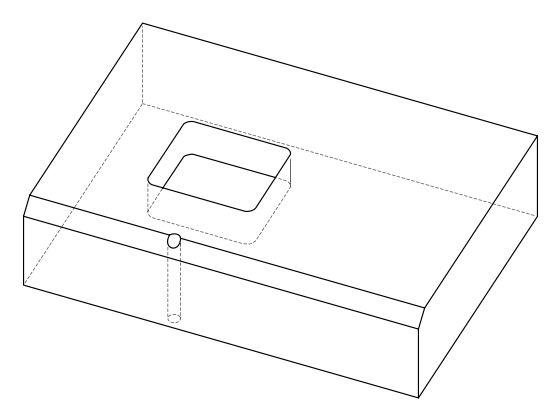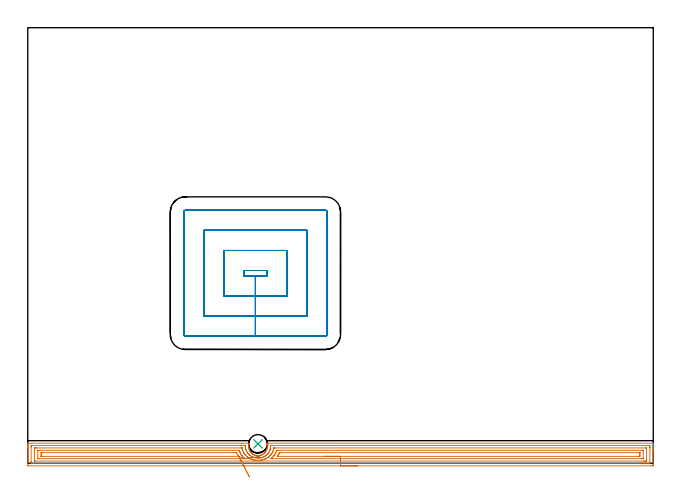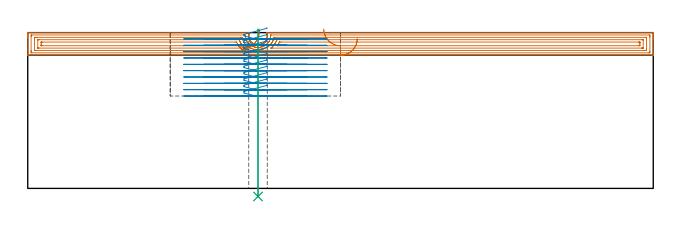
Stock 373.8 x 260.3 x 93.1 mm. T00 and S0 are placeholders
(PLAN: 3 operations, 2 tool changes, 31.7 min)
(1 AREA_MILL | FG_CHAMFER_SURFACE | UGT0205_001 | 15.29 min | 34065 mm3)
(2 MILL_RECTANGULAR_POCKET | POCKET_RECTANGULAR_STRAIGHT | NXT0201_012 | Follow Part, ap 4, ae 75% | 16.02 min | 348946 mm3)
(3 DRILL_THROUGH_HOLE_FROM_SOLID_MATERIAL | STEP1HOLE | UGT0301_506 | 0.4 min | 8754 mm3)
(TOOL UGT0205_001 | Chamfer Mill 20 x 3 x 45 deg. | D20 FL50 Z2)
(TOOL NXT0201_012 | ENDMILL 16mm [2P460-1600-NA 1630] | D16 FL38 Z6)
(TOOL UGT0301_506 | Carbide Drill 11.1 mm | D11.1 PA118 FL94 Z2)
(OP 1 AREA_MILL)
G17 G21 G94 G90
T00 M6
G54
G17 G0 G90 X196.9 Y-1.5 S1061 M3
G43 Z103.1 H0
Z89.6
G94 G1 X196.862 Z88.728 F250.
X196.748 Z87.864
X196.559 Z87.012
X196.297 Z86.18
X195.963 Z85.374
X195.56 Z84.6
X195.091 Z83.864
X194.56 Z83.172
X193.971 Z82.529
X193.328 Z81.94
X192.636 Z81.408
X191.9 Z80.94
X191.126 Z80.537
X190.32 Z80.203
X189.488 Z79.941
X188.636 Z79.752
X187.772 Z79.638
X186.9 Z79.6
X0.619
X0.263 Y-1.496 Z79.602
X0.01 Y-1.492 Z79.606
X0. Y-1.235 Z79.862
Y8.8 Z89.895
Y9.345 Z90.442
Y9.688 Z90.784
Y10.233 Z91.329
Y10.575 Z91.67
Y11.261 Z92.36
Y11.586 Z92.685
X0.007 Y11.966 Z93.057
X0.01 Y11.997 Z93.088
X0.172 Y12. Z93.1
X131.954
X132.373 Y11.993 Z93.093
X132.272 Y11.624 Z92.724
X132.164 Y11.164 Z92.264
X132.096 Y10.724 Z91.824
X132.064 Y10.281 Z91.381
X132.067 Y9.839 Z90.939
X132.105 Y9.398 Z90.498
X132.18 Y8.955 Z90.055
X132.292 Y8.516 Z89.616
X132.401 Y8.203 Z89.303
X132.447 Y8.071 Z89.169
X132.516 Y7.913 Z89.008
X132.602 Y7.713 Z88.81
X132.636 Y7.634 Z88.731
X132.721 Y7.469 Z88.565
X132.75 Y7.413 Z88.51
X132.847 Y7.244 Z88.341
X132.874 Y7.197 Z88.294
X132.995 Y7.025 Z88.121
X133.152 Y6.798 Z87.898
X133.186 Y6.75 Z87.849
X133.327 Y6.581 Z87.678
X133.465 Y6.414 Z87.512
X133.686 Y6.178 Z87.278
X133.767 Y6.092 Z87.192
X133.962 Y5.917 Z87.017
X134.019 Y5.867 Z86.967
X134.333 Y5.625 Z86.723
X134.449 Y5.546 Z86.641
X134.634 Y5.418 Z86.516
X134.66 Y5.4 Z86.498
X135.052 Y5.183 Z86.278
X135.081 Y5.17 Z86.264
X135.453 Y4.985 Z86.084
X135.525 Y4.956 Z86.056
X135.553 Y4.945 Z86.044
X135.998 Y4.798 Z85.898
X136.421 Y4.689 Z85.784
X136.446 Y4.682 Z85.778
X136.584 Y4.658 Z85.756
X136.892 Y4.607 Z85.704
X137.302 Y4.573 Z85.664
X137.314 Y4.572 Z85.662
X137.339 Y4.57 Z85.659
X137.501 Y4.571 Z85.653
X137.573 Y4.569
X137.62 Y4.567 Z85.654
X137.786 Y4.561 Z85.66
X138.232 Y4.598 Z85.695
X138.31 Y4.61 Z85.708
X138.655 Y4.666 Z85.759
X138.681 Y4.669 Z85.763
X139.125 Y4.774 Z85.869
X139.438 Y4.872 Z85.968
X139.548 Y4.912 Z86.009
X139.746 Y4.985 Z86.084
X139.985 Y5.095 Z86.195
X140.018 Y5.111 Z86.211
X140.472 Y5.365 Z86.463
X140.911 Y5.654 Z86.753
X141.18 Y5.868 Z86.966
X141.501 Y6.168 Z87.263
X141.782 Y6.458 Z87.555
X141.804 Y6.481 Z87.579
X141.883 Y6.581 Z87.679
X142.016 Y6.751 Z87.849
X142.308 Y7.184 Z88.284
X142.563 Y7.633 Z88.732
X142.697 Y7.909 Z89.009
X142.812 Y8.21 Z89.31
X142.911 Y8.516 Z89.615
X143.02 Y8.956 Z90.055
X143.095 Y9.399 Z90.498
X143.133 Y9.84 Z90.939
X143.136 Y10.282 Z91.381
X143.115 Y10.575 Z91.674
X143.104 Y10.724 Z91.823
X143.038 Y11.164 Z92.264
X143.018 Y11.257 Z92.356
X142.961 Y11.517 Z92.616
X142.898 Y11.731 Z92.828
X142.84 Y11.941 Z93.037
X142.827 Y11.995 Z93.091
X143.122 Y12. Z93.1
X373.628
X373.79 Y11.997 Z93.088
X373.793 Y11.966 Z93.057
X373.8 Y11.585 Z92.685
Y11.261 Z92.36
Y10.575 Z91.67
Y9.345 Z90.442
Y8.8 Z89.895
Y8.185 Z89.281
Y-0.69 Z80.407
X373.798 Y-0.963 Z80.134
X373.792 Y-1.492 Z79.606
X373.716 Y-1.494 Z79.603
X373.181 Y-1.5 Z79.6
X186.9
Y-0.086 Z81.014
X2.406 Y-0.085 Z81.015
X2.01 Y-0.075 Z81.025
X2.003 Y0.325 Z81.425
X2.001 Y0.812 Z81.912
X2. Y1.216 Z82.316
X2.001 Y9.688 Z90.788
X2.002 Y10.089 Z91.189
X2.01 Y10.575 Z91.675
X2.396 Y10.585 Z91.685
X2.406 Y10.586 Z91.686
X129.263
X130.072 Y10.575 Z91.675
Y10.183 Z91.283
X130.073 Y9.781 Z90.881
X130.082 Y9.688 Z90.788
X130.167 Y8.95 Z90.05
X130.193 Y8.8 Z89.9
X130.199 Y8.768 Z89.868
X130.329 Y8.282 Z89.382
X130.452 Y7.913 Z89.013
X130.626 Y7.457 Z88.557
X130.831 Y7.025 Z88.125
X131.06 Y6.616 Z87.716
X131.394 Y6.138 Z87.238
X131.645 Y5.826 Z86.926
X131.954 Y5.477 Z86.577
X132.173 Y5.25 Z86.35
X132.529 Y4.934 Z86.034
X132.847 Y4.686 Z85.786
X133.314 Y4.362 Z85.462
X133.741 Y4.12 Z85.22
X134.245 Y3.862 Z84.962
X134.634 Y3.696 Z84.796
X134.729 Y3.663 Z84.763
X135.302 Y3.475 Z84.575
X135.528 Y3.413 Z84.513
X135.611 Y3.392 Z84.492
X135.865 Y3.334 Z84.434
X136.07 Y3.297 Z84.397
X136.421 Y3.238 Z84.338
X136.693 Y3.205 Z84.305
X137.314 Y3.158 Z84.258
X137.638 Y3.153 Z84.253
X137.924 Y3.157 Z84.257
X138.208 Y3.178 Z84.278
X138.484 Y3.2 Z84.3
X139.101 Y3.291 Z84.391
X139.258 Y3.32 Z84.42
X139.92 Y3.475 Z84.575
X139.985 Y3.494 Z84.594
X139.995 Y3.497 Z84.597
X140.636 Y3.725 Z84.825
X140.888 Y3.831 Z84.931
X141.248 Y4.005 Z85.105
X141.782 Y4.299 Z85.399
X141.822 Y4.323 Z85.423
X141.883 Y4.362 Z85.462
X142.352 Y4.683 Z85.783
X142.675 Y4.938 Z86.038
X142.841 Y5.085 Z86.185
X143.017 Y5.25 Z86.35
X143.292 Y5.525 Z86.625
X143.569 Y5.825 Z86.925
X143.707 Y6. Z87.1
X143.808 Y6.138 Z87.238
X144.07 Y6.527 Z87.627
X144.37 Y7.025 Z88.125
X144.404 Y7.083 Z88.183
X144.462 Y7.193 Z88.293
X144.678 Y7.698 Z88.798
X144.758 Y7.913 Z89.013
X144.895 Y8.37 Z89.47
X144.998 Y8.8 Z89.9
X145.049 Y9.104 Z90.204
X145.114 Y9.688 Z90.788
X145.127 Y9.915 Z91.015
X145.129 Y10.241 Z91.341
X145.128 Y10.575 Z91.675
X145.346 Y10.585 Z91.685
X145.355
X371.394
X371.79 Y10.575 Z91.675
X371.797 Y10.175 Z91.275
X371.799 Y9.688 Z90.788
X371.8 Y9.285 Z90.385
X371.799 Y0.812 Z81.912
X371.798 Y0.411 Z81.511
X371.79 Y-0.075 Z81.025
X371.404 Y-0.085 Z81.015
X371.394 Y-0.086 Z81.014
X186.9
Y1.328 Z82.428
X4.567 Y1.329 Z82.429
X4.193 Y1.33 Z82.43
X4.069 Y1.332 Z82.432
X4.026 Y1.335 Z82.435
X4.01 Y1.339 Z82.439
X4.007 Y1.381 Z82.481
X4.003 Y1.508 Z82.608
X4.001 Y1.7 Z82.8
X4. Y1.891 Z82.991
Y8.104 Z89.204
X4.002 Y8.8 Z89.9
X4.005 Y8.987 Z90.087
X4.016 Y9.164 Z90.264
X4.193 Y9.167 Z90.267
X4.714 Y9.17 Z90.27
X5.086 Y9.171 Z90.271
X5.606 Y9.172 Z90.272
X127.487 Y9.171 Z90.271
X128.01 Y9.168 Z90.268
X128.112 Y9.165 Z90.265
X128.123 Y9.162 Z90.262
X128.131 Y9.128 Z90.228
X128.149 Y9.03 Z90.13
X128.187 Y8.8 Z89.9
X128.217 Y8.629 Z89.729
X128.38 Y7.935 Z89.035
X128.391 Y7.902 Z89.002
X128.727 Y7.025 Z88.125
X129.039 Y6.371 Z87.471
X129.174 Y6.138 Z87.238
X129.274 Y5.973 Z87.073
X129.577 Y5.546 Z86.646
X129.807 Y5.25 Z86.35
X130.167 Y4.831 Z85.931
X130.616 Y4.362 Z85.462
X131.06 Y3.974 Z85.074
X131.344 Y3.754 Z84.854
X131.735 Y3.475 Z84.575
X131.954 Y3.326 Z84.426
X132.329 Y3.102 Z84.202
X132.847 Y2.833 Z83.933
X133.363 Y2.587 Z83.687
X133.741 Y2.431 Z83.531
X133.983 Y2.347 Z83.447
X134.634 Y2.146 Z83.246
X135.234 Y1.992 Z83.092
X135.528 Y1.935 Z83.035
X136.304 Y1.816 Z82.916
X136.421 Y1.804 Z82.904
X137.275 Y1.739 Z82.839
X137.314 Y1.738 Z82.838
X137.744 Y1.74 Z82.84
X138.158 Y1.749 Z82.849
X138.208 Y1.752 Z82.852
X138.973 Y1.828 Z82.928
X139.101 Y1.846 Z82.946
X139.745 Y1.948 Z83.048
X139.995 Y2.003 Z83.103
X140.467 Y2.119 Z83.219
X140.888 Y2.239 Z83.339
X141.148 Y2.329 Z83.429
X141.782 Y2.555 Z83.655
X141.805 Y2.564 Z83.664
X141.858 Y2.587 Z83.687
X142.408 Y2.853 Z83.953
X142.675 Y2.999 Z84.099
X142.98 Y3.172 Z84.272
X143.467 Y3.475 Z84.575
X143.528 Y3.515 Z84.615
X143.569 Y3.543 Z84.643
X144.039 Y3.895 Z84.995
X144.462 Y4.25 Z85.35
X144.521 Y4.304 Z85.404
X144.582 Y4.362 Z85.462
X144.965 Y4.75 Z85.85
X145.355 Y5.179 Z86.279
X145.387 Y5.218 Z86.318
X145.411 Y5.25 Z86.35
X145.756 Y5.74 Z86.84
X146.009 Y6.138 Z87.238
X146.1 Y6.285 Z87.385
X146.249 Y6.54 Z87.64
X146.407 Y6.868 Z87.968
X146.477 Y7.025 Z88.125
X146.67 Y7.494 Z88.594
X146.803 Y7.913 Z89.013
X146.877 Y8.176 Z89.276
X147.016 Y8.8 Z89.9
X147.038 Y8.904 Z90.004
X147.071 Y9.106 Z90.206
X147.082 Y9.165 Z90.265
X147.097 Y9.166 Z90.266
X147.142 Y9.168 Z90.268
X147.662 Y9.171 Z90.271
X369.234
X369.607 Y9.17 Z90.27
X369.731 Y9.168 Z90.268
X369.774 Y9.165 Z90.265
X369.79 Y9.161 Z90.261
X369.793 Y9.119 Z90.219
X369.797 Y8.992 Z90.092
X369.799 Y8.8 Z89.9
X369.8 Y8.609 Z89.709
Y2.396 Z83.496
X369.798 Y1.7 Z82.8
X369.795 Y1.513 Z82.613
X369.784 Y1.335 Z82.435
X369.607 Y1.333 Z82.433
X369.086 Y1.33 Z82.43
X368.714 Y1.329 Z82.429
X368.194 Y1.328 Z82.428
X186.9
Y2.743 Z83.843
X146.092
X145.52 Y2.748 Z83.848
X145.355 Y2.75 Z83.85
X145.343 Y2.795 Z83.895
X145.355 Y2.809 Z83.909
X145.72 Y3.113 Z84.213
X146.14 Y3.475 Z84.575
X146.197 Y3.526 Z84.626
X146.249 Y3.576 Z84.676
X146.638 Y3.975 Z85.075
X146.99 Y4.362 Z85.462
X147.061 Y4.443 Z85.543
X147.142 Y4.543 Z85.643
X147.436 Y4.958 Z86.058
X147.636 Y5.25 Z86.35
X147.791 Y5.493 Z86.593
X148.036 Y5.89 Z86.99
X148.123 Y6.051 Z87.151
X148.166 Y6.138 Z87.238
X148.407 Y6.656 Z87.756
X148.56 Y7.025 Z88.125
X148.66 Y7.293 Z88.393
X148.714 Y7.45 Z88.55
X148.778 Y7.638 Z88.738
X148.807 Y7.718 Z88.818
X148.822 Y7.751 Z88.851
X148.838 Y7.752 Z88.852
X148.929 Y7.755 Z88.855
X149.086 Y7.757 Z88.857
X367.084
X367.705 Y7.753 Z88.853
X367.776 Y7.75 Z88.85
X367.79 Y7.748 Z88.848
X367.793 Y7.727 Z88.827
X367.797 Y7.675 Z88.775
X367.799 Y7.465 Z88.565
Y3.041 Z84.141
X367.796 Y2.824 Z83.924
X367.793 Y2.771 Z83.871
X367.79 Y2.75 Z83.85
X367.768 Y2.748 Z83.848
X367.661 Y2.745 Z83.845
X366.927 Y2.743 Z83.843
X366.77
X186.9
Y4.157 Z85.257
X149.823
X149.135 Y4.158 Z85.258
X149.132 Y4.16 Z85.26
X149.13 Y4.163 Z85.263
X149.259 Y4.362 Z85.462
X149.481 Y4.702 Z85.802
X149.823 Y5.244 Z86.344
X149.825 Y5.248 Z86.348
X150.013 Y5.597 Z86.697
X150.132 Y5.831 Z86.931
X150.283 Y6.138 Z87.238
X150.369 Y6.311 Z87.411
X150.391 Y6.336 Z87.436
X150.441 Y6.34 Z87.44
X150.51 Y6.342 Z87.442
X150.716 Y6.343 Z87.443
X151.403
X365.14
X365.347 Y6.341 Z87.441
X365.759 Y6.336 Z87.436
X365.791 Y6.332 Z87.432
X365.794 Y6.32 Z87.42
X365.798 Y6.289 Z87.389
X365.8 Y6.231 Z87.331
Y6.138 Z87.238
Y5.482 Z86.582
Y4.595 Z85.695
X365.797 Y4.362 Z85.462
X365.793 Y4.199 Z85.299
X365.79 Y4.165 Z85.265
X365.692 Y4.161 Z85.261
X365.554 Y4.158 Z85.258
X365.347 Y4.157 Z85.257
X365.14
X186.9
X186.028 Z85.295
X185.163 Z85.409
X184.312 Z85.598
X183.48 Z85.86
X182.674 Z86.194
X181.9 Z86.597
X181.164 Z87.065
X180.472 Z87.596
X179.829 Z88.186
X179.24 Z88.829
X178.708 Z89.521
X178.24 Z90.257
X177.837 Z91.031
X177.503 Z91.837
X177.241 Z92.669
X177.052 Z93.52
X176.938 Z94.385
X176.9 Z95.257
G0 X138.269 Y3.986 Z95.19
G1 X138.355 Y3.998 Z94.322
X138.367 Y4. Z93.45
X138.303 Y3.99 Z92.58
X138.164 Y3.97 Z91.719
X137.951 Y3.939 Z90.873
X137.667 Y3.897 Z90.05
X137.312 Y3.845 Z89.254
X136.891 Y3.784 Z88.493
X136.405 Y3.712 Z87.772
X135.859 Y3.632 Z87.096
X135.256 Y3.544 Z86.471
X134.603 Y3.448 Z85.902
X133.902 Y3.345 Z85.392
X133.16 Y3.237 Z84.946
X132.383 Y3.123 Z84.567
X131.576 Y3.005 Z84.258
X130.745 Y2.883 Z84.021
X129.897 Y2.758 Z83.858
X129.837 Y2.75 Z83.85
X129.274 Y2.744 Z83.844
X129.117 Y2.743 Z83.843
X6.717
X6.095 Y2.747 Z83.847
X6.024 Y2.75 Z83.85
X6.01 Y2.752 Z83.852
X6.007 Y2.773 Z83.873
X6.003 Y2.825 Z83.925
X6.001 Y3.035 Z84.135
Y7.459 Z88.559
X6.004 Y7.676 Z88.776
X6.007 Y7.729 Z88.829
X6.01 Y7.75 Z88.85
X6.032 Y7.752 Z88.852
X6.139 Y7.755 Z88.855
X6.873 Y7.757 Z88.857
X7.03
X126.225
X126.317 Y7.755 Z88.855
X126.362 Y7.753 Z88.853
X126.378 Y7.751 Z88.851
X126.682 Y6.937 Z88.037
X126.793 Y6.664 Z87.764
X126.898 Y6.437 Z87.537
X127.043 Y6.138 Z87.238
X127.193 Y5.84 Z86.94
X127.487 Y5.334 Z86.434
X127.546 Y5.25 Z86.35
X127.897 Y4.77 Z85.87
X128.23 Y4.362 Z85.462
X128.38 Y4.186 Z85.286
X129.058 Y3.475 Z84.575
X129.274 Y3.283 Z84.383
X129.573 Y3.028 Z84.128
X129.897 Y2.758 Z83.858
X126.067 Y4.164 Z85.264
X126.064 Y4.163 Z85.263
X126.031 Y4.16 Z85.26
X125.976 Y4.158 Z85.258
X125.907 Y4.157 Z85.257
X8.66
X8.453 Y4.159 Z85.259
X8.04 Y4.164 Z85.264
X8.009 Y4.168 Z85.268
X8.006 Y4.18 Z85.28
X8.003 Y4.211 Z85.311
X8.001 Y4.269 Z85.369
X8. Y4.362 Z85.462
Y5.018 Z86.118
Y5.905 Z87.005
X8.003 Y6.138 Z87.238
X8.008 Y6.301 Z87.401
X8.01 Y6.335 Z87.435
X8.109 Y6.339 Z87.439
X8.246 Y6.341 Z87.441
X8.454 Y6.343 Z87.443
X8.66
X123.913 Y6.342 Z87.442
X124.604 Y6.339 Z87.439
X124.806 Y6.336 Z87.436
X124.911 Y6.138 Z87.238
X125.374 Y5.25 Z86.35
X125.7 Y4.708 Z85.808
X125.936 Y4.362 Z85.462
X126.06 Y4.178 Z85.278
X126.067 Y4.164 Z85.264
X126.38 Y3.563 Z84.714
X126.713 Y2.922 Z84.225
X127.065 Y2.246 Z83.801
X127.432 Y1.539 Z83.445
X127.813 Y0.808 Z83.16
X128.203 Y0.057 Z82.948
X128.601 Y-0.707 Z82.81
X129.002 Y-1.479 Z82.748
X129.405 Y-2.253 Z82.762
X129.805 Y-3.023 Z82.852
X130.2 Y-3.783 Z83.018
X130.587 Y-4.527 Z83.257
X130.963 Y-5.25 Z83.568
X131.325 Y-5.946 Z83.95
X131.671 Y-6.61 Z84.398
X131.997 Y-7.237 Z84.91
X132.301 Y-7.822 Z85.481
X132.581 Y-8.36 Z86.108
G0 Z103.1
M5
M2
(OP 2 MILL_RECTANGULAR_POCKET)
G17 G21 G94 G90
T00 M6
G54
G17 G0 G90 X142.9 Y113.609 S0 M3
G43 Z103.1 H1
Z96.1
G94 G1 Y115.2 Z95.674 F250.
X129.2 Z92.003
Y112. Z91.145
X136.05 Z89.31
X142.9 F500.
Y115.2
X129.2
Y112.
X136.05
Y100.
X154.9
Y127.2
X117.2
Y100.
X136.05
Y88.
X166.9
Y139.2
X105.2
Y88.
X136.05
Y76.
X177.9
G3 X178.9 Y77. R1.
G1 Y150.2
G3 X177.9 Y151.2 R1.
G1 X94.2
G3 X93.2 Y150.2 R1.
G1 Y77.
G3 X94.2 Y76. R1.
G1 X136.05
X137.05
G0 X142.9 Y113.609 Z92.31
G1 Y115.2 Z91.884 F250.
X129.2 Z88.213
Y112. Z87.355
X136.05 Z85.52
X142.9 F500.
Y115.2
X129.2
Y112.
X136.05
Y100.
X154.9
Y127.2
X117.2
Y100.
X136.05
Y88.
X166.9
Y139.2
X105.2
Y88.
X136.05
Y76.
X177.9
G3 X178.9 Y77. R1.
G1 Y150.2
G3 X177.9 Y151.2 R1.
G1 X94.2
G3 X93.2 Y150.2 R1.
G1 Y77.
G3 X94.2 Y76. R1.
G1 X136.05
X137.05
G0 X142.9 Y113.609 Z88.52
G1 Y115.2 Z88.094 F250.
X129.2 Z84.423
Y112. Z83.565
X136.05 Z81.73
X142.9 F500.
Y115.2
X129.2
Y112.
X136.05
Y100.
X154.9
Y127.2
X117.2
Y100.
X136.05
Y88.
X166.9
Y139.2
X105.2
Y88.
X136.05
Y76.
X177.9
G3 X178.9 Y77. R1.
G1 Y150.2
G3 X177.9 Y151.2 R1.
G1 X94.2
G3 X93.2 Y150.2 R1.
G1 Y77.
G3 X94.2 Y76. R1.
G1 X136.05
X137.05
G0 X142.9 Y113.609 Z84.73
G1 Y115.2 Z84.304 F250.
X129.2 Z80.633
Y112. Z79.775
X136.05 Z77.94
X142.9 F500.
Y115.2
X129.2
Y112.
X136.05
Y100.
X154.9
Y127.2
X117.2
Y100.
X136.05
Y88.
X166.9
Y139.2
X105.2
Y88.
X136.05
Y76.
X177.9
G3 X178.9 Y77. R1.
G1 Y150.2
G3 X177.9 Y151.2 R1.
G1 X94.2
G3 X93.2 Y150.2 R1.
G1 Y77.
G3 X94.2 Y76. R1.
G1 X136.05
X137.05
G0 X142.9 Y113.609 Z80.94
G1 Y115.2 Z80.514 F250.
X129.2 Z76.843
Y112. Z75.985
X136.05 Z74.15
X142.9 F500.
Y115.2
X129.2
Y112.
X136.05
Y100.
X154.9
Y127.2
X117.2
Y100.
X136.05
Y88.
X166.9
Y139.2
X105.2
Y88.
X136.05
Y76.
X177.9
G3 X178.9 Y77. R1.
G1 Y150.2
G3 X177.9 Y151.2 R1.
G1 X94.2
G3 X93.2 Y150.2 R1.
G1 Y77.
G3 X94.2 Y76. R1.
G1 X136.05
X137.05
G0 X142.9 Y113.609 Z77.15
G1 Y115.2 Z76.724 F250.
X129.2 Z73.053
Y112. Z72.195
X136.05 Z70.36
X142.9 F500.
Y115.2
X129.2
Y112.
X136.05
Y100.
X154.9
Y127.2
X117.2
Y100.
X136.05
Y88.
X166.9
Y139.2
X105.2
Y88.
X136.05
Y76.
X177.9
G3 X178.9 Y77. R1.
G1 Y150.2
G3 X177.9 Y151.2 R1.
G1 X94.2
G3 X93.2 Y150.2 R1.
G1 Y77.
G3 X94.2 Y76. R1.
G1 X136.05
X137.05
G0 X142.9 Y113.609 Z73.36
G1 Y115.2 Z72.934 F250.
X129.2 Z69.263
Y112. Z68.405
X136.05 Z66.57
X142.9 F500.
Y115.2
X129.2
Y112.
X136.05
Y100.
X154.9
Y127.2
X117.2
Y100.
X136.05
Y88.
X166.9
Y139.2
X105.2
Y88.
X136.05
Y76.
X177.9
G3 X178.9 Y77. R1.
G1 Y150.2
G3 X177.9 Y151.2 R1.
G1 X94.2
G3 X93.2 Y150.2 R1.
G1 Y77.
G3 X94.2 Y76. R1.
G1 X136.05
X137.05
G0 X142.9 Y113.609 Z69.57
G1 Y115.2 Z69.144 F250.
X129.2 Z65.473
Y112. Z64.615
X136.05 Z62.78
X142.9 F500.
Y115.2
X129.2
Y112.
X136.05
Y100.
X154.9
Y127.2
X117.2
Y100.
X136.05
Y88.
X166.9
Y139.2
X105.2
Y88.
X136.05
Y76.
X177.9
G3 X178.9 Y77. R1.
G1 Y150.2
G3 X177.9 Y151.2 R1.
G1 X94.2
G3 X93.2 Y150.2 R1.
G1 Y77.
G3 X94.2 Y76. R1.
G1 X136.05
X137.05
G0 X142.9 Y113.609 Z65.78
G1 Y115.2 Z65.354 F250.
X129.2 Z61.683
Y112. Z60.825
X136.05 Z58.99
X142.9 F500.
Y115.2
X129.2
Y112.
X136.05
Y100.
X154.9
Y127.2
X117.2
Y100.
X136.05
Y88.
X166.9
Y139.2
X105.2
Y88.
X136.05
Y76.
X177.9
G3 X178.9 Y77. R1.
G1 Y150.2
G3 X177.9 Y151.2 R1.
G1 X94.2
G3 X93.2 Y150.2 R1.
G1 Y77.
G3 X94.2 Y76. R1.
G1 X136.05
X137.05
G0 X142.9 Y113.609 Z61.99
G1 Y115.2 Z61.564 F250.
X129.2 Z57.893
Y112. Z57.035
X136.05 Z55.2
X142.9 F500.
Y115.2
X129.2
Y112.
X136.05
Y100.
X154.9
Y127.2
X117.2
Y100.
X136.05
Y88.
X166.9
Y139.2
X105.2
Y88.
X136.05
Y76.
X177.9
G3 X178.9 Y77. R1.
G1 Y150.2
G3 X177.9 Y151.2 R1.
G1 X94.2
G3 X93.2 Y150.2 R1.
G1 Y77.
G3 X94.2 Y76. R1.
G1 X136.05
X137.05
G0 Z103.1
M5
M2
(OP 3 DRILL_THROUGH_HOLE_FROM_SOLID_MATERIAL)
G17 G21 G94 G90
T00 M6
G54
G17 G0 G90 X137.6 Y11.6 S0 M3
G43 Z103.1 H0
G94 G81 G98 Z-4.835 F250. R95.1
G80
M5
M2
